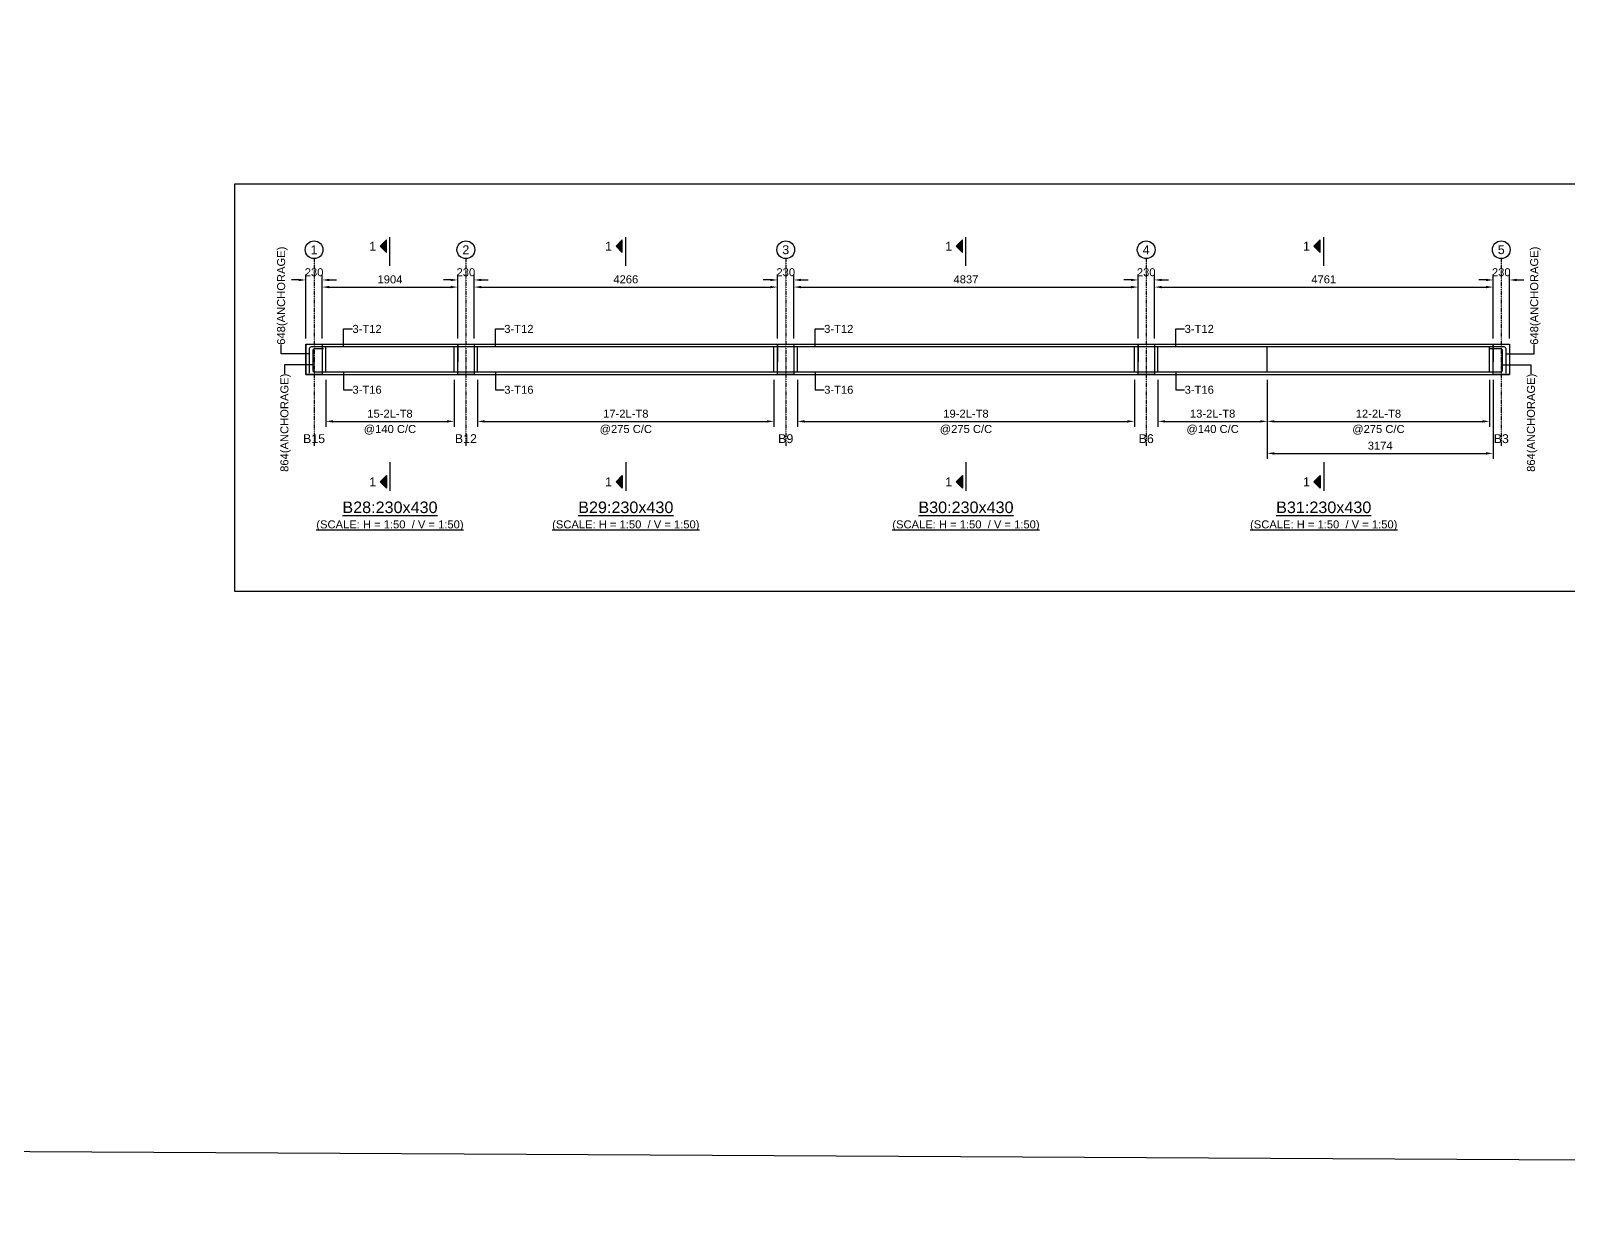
# Model space of a CAD drawing. Header units: inches. Extents: x -816171 to 9366335, y -450961 to 689132.
# Drawn here: x 3291737 to 3334961, y 139179 to 172136 of the extents above; entities that cross this region are included whole.
import ezdxf
from ezdxf.enums import TextEntityAlignment as Align

# ---------------------------------------------------------------- set-up
doc = ezdxf.new("R2010")
doc.units = ezdxf.units.IN
doc.header["$MEASUREMENT"] = 0
doc.linetypes.add('SCCenter', pattern=[1.2, 0.5, -0.3, 0.1, -0.3])
doc.linetypes.add('SCHidden', pattern=[1000, 500, -500])
for name, color, linetype in [('Concrete Line', 2, 'Continuous'), ('Dimension', 31, 'Continuous'), ('Grid', 8, 'Continuous'), ('Labels', 4, 'Continuous'), ('Labels_Support', 4, 'Continuous'), ('Link', 225, 'Continuous'), ('Reinforcement', 130, 'Continuous'), ('Schedule Border', 60, 'Continuous'), ('Section Mark', 5, 'Continuous'), ('Solid', 25, 'Continuous'), ('Text', 31, 'Continuous'), ('Text_Scale', 31, 'Continuous')]:
    doc.layers.add(name, color=color, linetype=linetype)
doc.styles.add('SC-SansSerif', font='SansSerif')
doc.styles.get("Standard").update_dxf_attribs({"font": 'txt.shx'})
doc.dimstyles.new('SCBBSDimStyl', dxfattribs={"dimtxt": 225, "dimasz": 200, "dimexe": 150, "dimexo": 150, "dimgap": 100, "dimtad": 1, "dimtoh": 1, "dimdec": 0, "dimzin": 0, "dimdsep": 46, "dimtxsty": 'SC-SansSerif', "dimcen": 0.09, "dimclrd": 8, "dimclre": 8, "dimclrt": 31, "dimadec": 0, "dimazin": 0, "dimtfac": 1, "dimtdec": 0, "dimtix": 1, "dimtofl": 0, "dimtmove": 0, "dimatfit": 3, "dimfxl": 1, "dimtolj": 1, "dimtzin": 0, "dimarcsym": 0})
doc.dimstyles.get("Standard").update_dxf_attribs({"dimtxt": 0.18, "dimasz": 0.18, "dimexe": 0.18, "dimexo": 0.0625, "dimgap": 0.09, "dimtad": 0, "dimtih": 1, "dimtoh": 1, "dimdec": 4, "dimzin": 0, "dimdsep": 46, "dimtxsty": 'Standard', "dimcen": 0.09, "dimadec": 0, "dimazin": 0, "dimtfac": 1, "dimtdec": 4, "dimtofl": 0, "dimtmove": 0, "dimatfit": 3, "dimfxl": 1, "dimtolj": 1, "dimtzin": 0, "dimarcsym": 0})

# ---------------------------------------------------------------- blocks, each defined once
blk = doc.blocks.new('*D1181')
at = {"layer": 'DEFPOINTS', "color": 0, "transparency": 16777216}
for p in [(3300032, 162471), (3303640, 162471), (3303640, 161156)]:
    blk.add_point(p, dxfattribs=at)
at = {"layer": 'Dimension', "color": 8, "lineweight": -2, "transparency": 16777216}
for p, q in [((3300032, 162321), (3300032, 161006)), ((3303640, 162321), (3303640, 161006)), ((3300232, 161156), (3303440, 161156))]:
    blk.add_line(p, q, dxfattribs=at)
at = {"layer": 'Dimension', "color": 8, "transparency": 16777216}
for points in [[(3300232, 161189), (3300232, 161122), (3300032, 161156)], [(3303440, 161189), (3303440, 161122), (3303640, 161156)]]:
    blk.add_solid(points, dxfattribs=at)
at = {"layer": 'Dimension', "color": 31, "transparency": 16777216, "char_height": 225, "attachment_point": 5, "style": 'SC-SansSerif'}
for s, insert in [('\\A1;15-2L-T8', (3301836, 161371)), ('\\A1;@140 C/C', (3301836, 160919))]:
    blk.add_mtext(s, dxfattribs=dict(at, insert=insert))
blk = doc.blocks.new('*D1182')
at = {"layer": 'DEFPOINTS', "color": 0, "transparency": 16777216}
for p in [(3304300, 162471), (3312632, 162471), (3312632, 161156)]:
    blk.add_point(p, dxfattribs=at)
at = {"layer": 'Dimension', "color": 8, "lineweight": -2, "transparency": 16777216}
for p, q in [((3304300, 162321), (3304300, 161006)), ((3312632, 162321), (3312632, 161006)), ((3304500, 161156), (3312432, 161156))]:
    blk.add_line(p, q, dxfattribs=at)
at = {"layer": 'Dimension', "color": 8, "transparency": 16777216}
for points in [[(3304500, 161189), (3304500, 161122), (3304300, 161156)], [(3312432, 161189), (3312432, 161122), (3312632, 161156)]]:
    blk.add_solid(points, dxfattribs=at)
at = {"layer": 'Dimension', "color": 31, "transparency": 16777216, "char_height": 225, "attachment_point": 5, "style": 'SC-SansSerif'}
for s, insert in [('\\A1;17-2L-T8', (3308466, 161371)), ('\\A1;@275 C/C', (3308466, 160919))]:
    blk.add_mtext(s, dxfattribs=dict(at, insert=insert))
blk = doc.blocks.new('*D1183')
at = {"layer": 'DEFPOINTS', "color": 0, "transparency": 16777216}
for p in [(3313292, 162471), (3322766, 162471), (3322766, 161156)]:
    blk.add_point(p, dxfattribs=at)
at = {"layer": 'Dimension', "color": 8, "lineweight": -2, "transparency": 16777216}
for p, q in [((3313292, 162321), (3313292, 161006)), ((3322766, 162321), (3322766, 161006)), ((3313492, 161156), (3322566, 161156))]:
    blk.add_line(p, q, dxfattribs=at)
at = {"layer": 'Dimension', "color": 8, "transparency": 16777216}
for points in [[(3313492, 161189), (3313492, 161122), (3313292, 161156)], [(3322566, 161189), (3322566, 161122), (3322766, 161156)]]:
    blk.add_solid(points, dxfattribs=at)
at = {"layer": 'Dimension', "color": 31, "transparency": 16777216, "char_height": 225, "attachment_point": 5, "style": 'SC-SansSerif'}
for s, insert in [('\\A1;19-2L-T8', (3318029, 161371)), ('\\A1;@275 C/C', (3318029, 160919))]:
    blk.add_mtext(s, dxfattribs=dict(at, insert=insert))
blk = doc.blocks.new('*D1184')
at = {"layer": 'DEFPOINTS', "color": 0, "transparency": 16777216}
for p in [(3323426, 162471), (3326500, 162471), (3326500, 161156)]:
    blk.add_point(p, dxfattribs=at)
at = {"layer": 'Dimension', "color": 8, "lineweight": -2, "transparency": 16777216}
for p, q in [((3323426, 162321), (3323426, 161006)), ((3326500, 162321), (3326500, 161006)), ((3323626, 161156), (3326300, 161156))]:
    blk.add_line(p, q, dxfattribs=at)
at = {"layer": 'Dimension', "color": 8, "transparency": 16777216}
for points in [[(3323626, 161189), (3323626, 161122), (3323426, 161156)], [(3326300, 161189), (3326300, 161122), (3326500, 161156)]]:
    blk.add_solid(points, dxfattribs=at)
at = {"layer": 'Dimension', "color": 31, "transparency": 16777216, "char_height": 225, "attachment_point": 5, "style": 'SC-SansSerif'}
for s, insert in [('\\A1;13-2L-T8', (3324963, 161372)), ('\\A1;@140 C/C', (3324963, 160919))]:
    blk.add_mtext(s, dxfattribs=dict(at, insert=insert))
blk = doc.blocks.new('*D1185')
at = {"layer": 'DEFPOINTS', "color": 0, "transparency": 16777216}
for p in [(3326500, 162471), (3332748, 162471), (3332748, 161156)]:
    blk.add_point(p, dxfattribs=at)
at = {"layer": 'Dimension', "color": 8, "lineweight": -2, "transparency": 16777216}
for p, q in [((3326500, 162321), (3326500, 161006)), ((3332748, 162321), (3332748, 161006)), ((3326700, 161156), (3332548, 161156))]:
    blk.add_line(p, q, dxfattribs=at)
at = {"layer": 'Dimension', "color": 8, "transparency": 16777216}
for points in [[(3326700, 161189), (3326700, 161122), (3326500, 161156)], [(3332548, 161189), (3332548, 161122), (3332748, 161156)]]:
    blk.add_solid(points, dxfattribs=at)
at = {"layer": 'Dimension', "color": 31, "transparency": 16777216, "char_height": 225, "attachment_point": 5, "style": 'SC-SansSerif'}
for s, insert in [('\\A1;12-2L-T8', (3329624, 161371)), ('\\A1;@275 C/C', (3329624, 160919))]:
    blk.add_mtext(s, dxfattribs=dict(at, insert=insert))
blk = doc.blocks.new('*D1186')
at = {"layer": 'DEFPOINTS', "color": 0, "transparency": 16777216}
for p in [(3326500, 162471), (3332848, 162471), (3332848, 160256)]:
    blk.add_point(p, dxfattribs=at)
at = {"layer": 'Dimension', "color": 8, "lineweight": -2, "transparency": 16777216}
for p, q in [((3326500, 162321), (3326500, 160106)), ((3332848, 162321), (3332848, 160106)), ((3326700, 160256), (3332648, 160256))]:
    blk.add_line(p, q, dxfattribs=at)
at = {"layer": 'Dimension', "color": 8, "transparency": 16777216}
for points in [[(3326700, 160289), (3326700, 160222), (3326500, 160256)], [(3332648, 160289), (3332648, 160222), (3332848, 160256)]]:
    blk.add_solid(points, dxfattribs=at)
at = {"layer": 'Dimension', "color": 31, "transparency": 16777216, "insert": (3329674, 160472), "char_height": 225, "attachment_point": 5, "style": 'SC-SansSerif'}
blk.add_mtext('\\A1;3174', dxfattribs=at)
blk = doc.blocks.new('*D1191')
at = {"layer": 'DEFPOINTS', "color": 0, "transparency": 16777216}
for p in [(3303740, 164931), (3299932, 163331), (3303740, 163331)]:
    blk.add_point(p, dxfattribs=at)
at = {"layer": 'Dimension', "color": 8, "lineweight": -2, "transparency": 16777216}
for p, q in [((3299932, 163481), (3299932, 165081)), ((3300132, 164931), (3303540, 164931)), ((3303740, 163481), (3303740, 165081))]:
    blk.add_line(p, q, dxfattribs=at)
at = {"layer": 'Dimension', "color": 8, "transparency": 16777216}
for points in [[(3300132, 164964), (3300132, 164897), (3299932, 164931)], [(3303540, 164964), (3303540, 164897), (3303740, 164931)]]:
    blk.add_solid(points, dxfattribs=at)
at = {"layer": 'Dimension', "color": 31, "transparency": 16777216, "insert": (3301836, 165146), "char_height": 225, "attachment_point": 5, "style": 'SC-SansSerif'}
blk.add_mtext('\\A1;1904', dxfattribs=at)
blk = doc.blocks.new('*D1192')
at = {"layer": 'DEFPOINTS', "color": 0, "transparency": 16777216}
for p in [(3312732, 164931), (3304200, 163331), (3312732, 163331)]:
    blk.add_point(p, dxfattribs=at)
at = {"layer": 'Dimension', "color": 8, "lineweight": -2, "transparency": 16777216}
for p, q in [((3304200, 163481), (3304200, 165081)), ((3304400, 164931), (3312532, 164931)), ((3312732, 163481), (3312732, 165081))]:
    blk.add_line(p, q, dxfattribs=at)
at = {"layer": 'Dimension', "color": 8, "transparency": 16777216}
for points in [[(3304400, 164964), (3304400, 164897), (3304200, 164931)], [(3312532, 164964), (3312532, 164897), (3312732, 164931)]]:
    blk.add_solid(points, dxfattribs=at)
at = {"layer": 'Dimension', "color": 31, "transparency": 16777216, "insert": (3308466, 165147), "char_height": 225, "attachment_point": 5, "style": 'SC-SansSerif'}
blk.add_mtext('\\A1;4266', dxfattribs=at)
blk = doc.blocks.new('*D1193')
at = {"layer": 'DEFPOINTS', "color": 0, "transparency": 16777216}
for p in [(3322866, 164931), (3313192, 163331), (3322866, 163331)]:
    blk.add_point(p, dxfattribs=at)
at = {"layer": 'Dimension', "color": 8, "lineweight": -2, "transparency": 16777216}
for p, q in [((3313192, 163481), (3313192, 165081)), ((3313392, 164931), (3322666, 164931)), ((3322866, 163481), (3322866, 165081))]:
    blk.add_line(p, q, dxfattribs=at)
at = {"layer": 'Dimension', "color": 8, "transparency": 16777216}
for points in [[(3313392, 164964), (3313392, 164897), (3313192, 164931)], [(3322666, 164964), (3322666, 164897), (3322866, 164931)]]:
    blk.add_solid(points, dxfattribs=at)
at = {"layer": 'Dimension', "color": 31, "transparency": 16777216, "insert": (3318029, 165147), "char_height": 225, "attachment_point": 5, "style": 'SC-SansSerif'}
blk.add_mtext('\\A1;4837', dxfattribs=at)
blk = doc.blocks.new('*D1194')
at = {"layer": 'DEFPOINTS', "color": 0, "transparency": 16777216}
for p in [(3332848, 164931), (3323326, 163331), (3332848, 163331)]:
    blk.add_point(p, dxfattribs=at)
at = {"layer": 'Dimension', "color": 8, "lineweight": -2, "transparency": 16777216}
for p, q in [((3323326, 163481), (3323326, 165081)), ((3323526, 164931), (3332648, 164931)), ((3332848, 163481), (3332848, 165081))]:
    blk.add_line(p, q, dxfattribs=at)
at = {"layer": 'Dimension', "color": 8, "transparency": 16777216}
for points in [[(3323526, 164964), (3323526, 164897), (3323326, 164931)], [(3332648, 164964), (3332648, 164897), (3332848, 164931)]]:
    blk.add_solid(points, dxfattribs=at)
at = {"layer": 'Dimension', "color": 31, "transparency": 16777216, "insert": (3328087, 165147), "char_height": 225, "attachment_point": 5, "style": 'SC-SansSerif'}
blk.add_mtext('\\A1;4761', dxfattribs=at)
blk = doc.blocks.new('*D1195')
at = {"layer": 'DEFPOINTS', "color": 0, "transparency": 16777216}
for p in [(3299932, 165131), (3299472, 163331), (3299932, 163331)]:
    blk.add_point(p, dxfattribs=at)
at = {"layer": 'Dimension', "color": 8, "lineweight": -2, "transparency": 16777216}
for p, q in [((3299272, 165131), (3299072, 165131)), ((3299472, 163481), (3299472, 165281)), ((3299932, 163481), (3299932, 165281)), ((3300132, 165131), (3300332, 165131))]:
    blk.add_line(p, q, dxfattribs=at)
at = {"layer": 'Dimension', "color": 8, "transparency": 16777216}
for points in [[(3299272, 165164), (3299272, 165097), (3299472, 165131)], [(3300132, 165164), (3300132, 165097), (3299932, 165131)]]:
    blk.add_solid(points, dxfattribs=at)
at = {"layer": 'Dimension', "color": 31, "transparency": 16777216, "insert": (3299702, 165347), "char_height": 225, "attachment_point": 5, "style": 'SC-SansSerif'}
blk.add_mtext('\\A1;230', dxfattribs=at)
blk = doc.blocks.new('*D1196')
at = {"layer": 'DEFPOINTS', "color": 0, "transparency": 16777216}
for p in [(3304200, 165131), (3303740, 163331), (3304200, 163331)]:
    blk.add_point(p, dxfattribs=at)
at = {"layer": 'Dimension', "color": 8, "lineweight": -2, "transparency": 16777216}
for p, q in [((3303540, 165131), (3303340, 165131)), ((3303740, 163481), (3303740, 165281)), ((3304200, 163481), (3304200, 165281)), ((3304400, 165131), (3304600, 165131))]:
    blk.add_line(p, q, dxfattribs=at)
at = {"layer": 'Dimension', "color": 8, "transparency": 16777216}
for points in [[(3303540, 165164), (3303540, 165097), (3303740, 165131)], [(3304400, 165164), (3304400, 165097), (3304200, 165131)]]:
    blk.add_solid(points, dxfattribs=at)
at = {"layer": 'Dimension', "color": 31, "transparency": 16777216, "insert": (3303970, 165347), "char_height": 225, "attachment_point": 5, "style": 'SC-SansSerif'}
blk.add_mtext('\\A1;230', dxfattribs=at)
blk = doc.blocks.new('*D1197')
at = {"layer": 'DEFPOINTS', "color": 0, "transparency": 16777216}
for p in [(3313192, 165131), (3312732, 163331), (3313192, 163331)]:
    blk.add_point(p, dxfattribs=at)
at = {"layer": 'Dimension', "color": 8, "lineweight": -2, "transparency": 16777216}
for p, q in [((3312532, 165131), (3312332, 165131)), ((3312732, 163481), (3312732, 165281)), ((3313192, 163481), (3313192, 165281)), ((3313392, 165131), (3313592, 165131))]:
    blk.add_line(p, q, dxfattribs=at)
at = {"layer": 'Dimension', "color": 8, "transparency": 16777216}
for points in [[(3312532, 165164), (3312532, 165097), (3312732, 165131)], [(3313392, 165164), (3313392, 165097), (3313192, 165131)]]:
    blk.add_solid(points, dxfattribs=at)
at = {"layer": 'Dimension', "color": 31, "transparency": 16777216, "insert": (3312962, 165347), "char_height": 225, "attachment_point": 5, "style": 'SC-SansSerif'}
blk.add_mtext('\\A1;230', dxfattribs=at)
blk = doc.blocks.new('*D1198')
at = {"layer": 'DEFPOINTS', "color": 0, "transparency": 16777216}
for p in [(3323326, 165131), (3322866, 163331), (3323326, 163331)]:
    blk.add_point(p, dxfattribs=at)
at = {"layer": 'Dimension', "color": 8, "lineweight": -2, "transparency": 16777216}
for p, q in [((3322666, 165131), (3322466, 165131)), ((3322866, 163481), (3322866, 165281)), ((3323326, 163481), (3323326, 165281)), ((3323526, 165131), (3323726, 165131))]:
    blk.add_line(p, q, dxfattribs=at)
at = {"layer": 'Dimension', "color": 8, "transparency": 16777216}
for points in [[(3322666, 165164), (3322666, 165097), (3322866, 165131)], [(3323526, 165164), (3323526, 165097), (3323326, 165131)]]:
    blk.add_solid(points, dxfattribs=at)
at = {"layer": 'Dimension', "color": 31, "transparency": 16777216, "insert": (3323096, 165347), "char_height": 225, "attachment_point": 5, "style": 'SC-SansSerif'}
blk.add_mtext('\\A1;230', dxfattribs=at)
blk = doc.blocks.new('*D1199')
at = {"layer": 'DEFPOINTS', "color": 0, "transparency": 16777216}
for p in [(3333308, 165131), (3332848, 163331), (3333308, 163331)]:
    blk.add_point(p, dxfattribs=at)
at = {"layer": 'Dimension', "color": 8, "lineweight": -2, "transparency": 16777216}
for p, q in [((3332648, 165131), (3332448, 165131)), ((3332848, 163481), (3332848, 165281)), ((3333308, 163481), (3333308, 165281)), ((3333508, 165131), (3333708, 165131))]:
    blk.add_line(p, q, dxfattribs=at)
at = {"layer": 'Dimension', "color": 8, "transparency": 16777216}
for points in [[(3332648, 165164), (3332648, 165097), (3332848, 165131)], [(3333508, 165164), (3333508, 165097), (3333308, 165131)]]:
    blk.add_solid(points, dxfattribs=at)
at = {"layer": 'Dimension', "color": 31, "transparency": 16777216, "insert": (3333078, 165347), "char_height": 225, "attachment_point": 5, "style": 'SC-SansSerif'}
blk.add_mtext('\\A1;230', dxfattribs=at)

msp = doc.modelspace()

# ---------------------------------------------------------------- hatches: boundary and pattern name
at = {"layer": 'Solid'}
for points in [[(3301735.66025, 166255.52424), (3301560.66025, 166080.52424), (3301735.66025, 165905.52424), (3301735.66025, 166255.52424)], [(3308366.16025, 166255.52424), (3308191.16025, 166080.52424), (3308366.16025, 165905.52424), (3308366.16025, 166255.52424)], [(3317928.66025, 166255.52424), (3317753.66025, 166080.52424), (3317928.66025, 165905.52424), (3317928.66025, 166255.52424)], [(3327986.66025, 166255.52424), (3327811.66025, 166080.52424), (3327986.66025, 165905.52424), (3327986.66025, 166255.52424)], [(3301735.66025, 159280.52424), (3301560.66025, 159455.52424), (3301735.66025, 159630.52424), (3301735.66025, 159280.52424)], [(3308366.16025, 159280.52424), (3308191.16025, 159455.52424), (3308366.16025, 159630.52424), (3308366.16025, 159280.52424)], [(3317928.66025, 159280.52424), (3317753.66025, 159455.52424), (3317928.66025, 159630.52424), (3317928.66025, 159280.52424)], [(3327986.66025, 159280.52424), (3327811.66025, 159455.52424), (3327986.66025, 159630.52424), (3327986.66025, 159280.52424)]]:
    msp.add_hatch(color=256, dxfattribs=at).paths.add_polyline_path(points, flags=0)

# ---------------------------------------------------------------- linework, layer by layer
msp.add_lwpolyline([(3153892.50252, 392838.94799), (3560344.26032, 390657.34345), (3560344.26032, 139178.61934), (3153892.50252, 141360.22388)], close=True)
at = {"layer": 'Concrete Line'}
for points in [[(3299471.66025, 163330.52424), (3299931.66025, 163330.52424)], [(3299471.66025, 163330.52424), (3299471.66025, 162470.52424)], [(3299931.66025, 163330.52424), (3303739.66025, 163330.52424)], [(3303739.66025, 163330.52424), (3304199.66025, 163330.52424)], [(3304199.66025, 163330.52424), (3312731.66025, 163330.52424)], [(3312731.66025, 163330.52424), (3313191.66025, 163330.52424)], [(3313191.66025, 163330.52424), (3322865.66025, 163330.52424)], [(3322865.66025, 163330.52424), (3323325.66025, 163330.52424)], [(3323325.66025, 163330.52424), (3332847.66025, 163330.52424)], [(3332847.66025, 163330.52424), (3333307.66025, 163330.52424)], [(3333307.66025, 163330.52424), (3333307.66025, 162470.52424)], [(3299471.66025, 162470.52424), (3299931.66025, 162470.52424)], [(3299931.66025, 162470.52424), (3303739.66025, 162470.52424)], [(3303739.66025, 162470.52424), (3304199.66025, 162470.52424)], [(3304199.66025, 162470.52424), (3312731.66025, 162470.52424)], [(3312731.66025, 162470.52424), (3313191.66025, 162470.52424)], [(3313191.66025, 162470.52424), (3322865.66025, 162470.52424)], [(3322865.66025, 162470.52424), (3323325.66025, 162470.52424)], [(3323325.66025, 162470.52424), (3332847.66025, 162470.52424)], [(3332847.66025, 162470.52424), (3333307.66025, 162470.52424)]]:
    msp.add_lwpolyline(points, dxfattribs=at)
for points in [[(3299471.66025, 163330.52424), (3299931.66025, 163330.52424), (3299931.66025, 163330.52424), (3299931.66025, 162470.52424), (3299931.66025, 162470.52424), (3299471.66025, 162470.52424), (3299471.66025, 162470.52424), (3299471.66025, 163330.52424)], [(3303739.66025, 162470.52424), (3303739.66025, 163330.52424), (3303739.66025, 163330.52424), (3304199.66025, 163330.52424), (3304199.66025, 163330.52424), (3304199.66025, 162470.52424), (3304199.66025, 162470.52424), (3303739.66025, 162470.52424)], [(3312731.66025, 162470.52424), (3312731.66025, 163330.52424), (3312731.66025, 163330.52424), (3313191.66025, 163330.52424), (3313191.66025, 163330.52424), (3313191.66025, 162470.52424), (3313191.66025, 162470.52424), (3312731.66025, 162470.52424)], [(3322865.66025, 162470.52424), (3322865.66025, 163330.52424), (3322865.66025, 163330.52424), (3323325.66025, 163330.52424), (3323325.66025, 163330.52424), (3323325.66025, 162470.52424), (3323325.66025, 162470.52424), (3322865.66025, 162470.52424)], [(3332847.66025, 163330.52424), (3333307.66025, 163330.52424), (3333307.66025, 163330.52424), (3333307.66025, 162470.52424), (3333307.66025, 162470.52424), (3332847.66025, 162470.52424), (3332847.66025, 162470.52424), (3332847.66025, 163330.52424)]]:
    msp.add_lwpolyline(points, close=True, dxfattribs=at)
at = {"layer": 'Concrete Line', "linetype": 'SCHidden'}
for points in [[(3299471.66025, 163330.52424), (3299931.66025, 163330.52424), (3299931.66025, 163330.52424), (3299931.66025, 162470.52424), (3299931.66025, 162470.52424), (3299471.66025, 162470.52424), (3299471.66025, 162470.52424), (3299471.66025, 163330.52424)], [(3303739.66025, 162470.52424), (3303739.66025, 163330.52424), (3303739.66025, 163330.52424), (3304199.66025, 163330.52424), (3304199.66025, 163330.52424), (3304199.66025, 162470.52424), (3304199.66025, 162470.52424), (3303739.66025, 162470.52424)], [(3312731.66025, 162470.52424), (3312731.66025, 163330.52424), (3312731.66025, 163330.52424), (3313191.66025, 163330.52424), (3313191.66025, 163330.52424), (3313191.66025, 162470.52424), (3313191.66025, 162470.52424), (3312731.66025, 162470.52424)], [(3322865.66025, 162470.52424), (3322865.66025, 163330.52424), (3322865.66025, 163330.52424), (3323325.66025, 163330.52424), (3323325.66025, 163330.52424), (3323325.66025, 162470.52424), (3323325.66025, 162470.52424), (3322865.66025, 162470.52424)], [(3332847.66025, 163330.52424), (3333307.66025, 163330.52424), (3333307.66025, 163330.52424), (3333307.66025, 162470.52424), (3333307.66025, 162470.52424), (3332847.66025, 162470.52424), (3332847.66025, 162470.52424), (3332847.66025, 163330.52424)]]:
    msp.add_lwpolyline(points, close=True, dxfattribs=at)
at = {"layer": 'Concrete Line', "color": 8, "linetype": 'SCHidden'}
for points in [[(3299931.66025, 163330.52424), (3299931.66025, 162470.52424)], [(3303739.66025, 163330.52424), (3303739.66025, 162470.52424)], [(3304199.66025, 163330.52424), (3304199.66025, 162470.52424)], [(3312731.66025, 163330.52424), (3312731.66025, 162470.52424)], [(3313191.66025, 163330.52424), (3313191.66025, 162470.52424)], [(3322865.66025, 163330.52424), (3322865.66025, 162470.52424)], [(3323325.66025, 163330.52424), (3323325.66025, 162470.52424)], [(3332847.66025, 163330.52424), (3332847.66025, 162470.52424)]]:
    msp.add_lwpolyline(points, dxfattribs=at)
at = {"layer": 'Grid', "linetype": 'SCCenter'}
for p, q in [((3299701.66025, 165730.52424), (3299701.66025, 160470.52424)), ((3303969.66025, 165730.52424), (3303969.66025, 160470.52424)), ((3312961.66025, 165730.52424), (3312961.66025, 160470.52424)), ((3323095.66025, 165730.52424), (3323095.66025, 160470.52424)), ((3333077.66025, 165730.52424), (3333077.66025, 160470.52424))]:
    msp.add_line(p, q, dxfattribs=at)
at = {"layer": 'Grid'}
for centre in [(3299701.66025, 165980.52424), (3303969.66025, 165980.52424), (3312961.66025, 165980.52424), (3323095.66025, 165980.52424), (3333077.66025, 165980.52424)]:
    msp.add_circle(centre, 250, dxfattribs=at)
at = {"layer": 'Link'}
for p, q in [((3300031.66025, 162530.52424), (3300031.66025, 163270.52424)), ((3303639.66025, 162530.52424), (3303639.66025, 163270.52424)), ((3304299.66025, 162530.52424), (3304299.66025, 163270.52424)), ((3312631.66025, 162530.52424), (3312631.66025, 163270.52424)), ((3313291.66025, 162530.52424), (3313291.66025, 163270.52424)), ((3322765.66025, 162530.52424), (3322765.66025, 163270.52424)), ((3323425.66025, 162530.52424), (3323425.66025, 163270.52424)), ((3326499.66661, 162530.52424), (3326499.66661, 163270.52424)), ((3332747.66025, 162530.52424), (3332747.66025, 163270.52424))]:
    msp.add_line(p, q, dxfattribs=at)
at = {"layer": 'Reinforcement'}
for points in [[(3299575.66025, 162510.52424), (3299575.66025, 163208.52424, -0.4142135624), (3299625.66025, 163258.52424), (3333153.66505, 163258.52424, -0.4142135751), (3333203.66505, 163208.52424), (3333203.66505, 162510.52424)], [(3299971.66025, 163194.52424), (3299717.66025, 163194.52424, 0.4142135624), (3299667.66025, 163144.52424), (3299667.66025, 162596.52424, 0.4142135624), (3299717.66025, 162546.52424), (3333061.66505, 162546.52424, 0.4142135751), (3333111.66505, 162596.52424), (3333111.66505, 163144.52424, 0.4142135751), (3333061.66505, 163194.52424), (3332757.66505, 163194.52424)]]:
    msp.add_lwpolyline(points, format="xyb", dxfattribs=at)
at = {"layer": 'Schedule Border'}
msp.add_lwpolyline([(3297471.66025, 167830.52424), (3393447.66505, 167830.52424), (3393447.66505, 156370.52424), (3297471.66025, 156370.52424)], close=True, dxfattribs=at)
at = {"layer": 'Section Mark'}
for points in [[(3301735.66025, 166255.52424), (3301560.66025, 166080.52424), (3301735.66025, 165905.52424), (3301735.66025, 166255.52424)], [(3301835.66025, 165530.52424), (3301835.66025, 166330.52424)], [(3308366.16025, 166255.52424), (3308191.16025, 166080.52424), (3308366.16025, 165905.52424), (3308366.16025, 166255.52424)], [(3308466.16025, 165530.52424), (3308466.16025, 166330.52424)], [(3317928.66025, 166255.52424), (3317753.66025, 166080.52424), (3317928.66025, 165905.52424), (3317928.66025, 166255.52424)], [(3318028.66025, 165530.52424), (3318028.66025, 166330.52424)], [(3327986.66025, 166255.52424), (3327811.66025, 166080.52424), (3327986.66025, 165905.52424), (3327986.66025, 166255.52424)], [(3328086.66025, 165530.52424), (3328086.66025, 166330.52424)], [(3301835.66025, 160005.52424), (3301835.66025, 159205.52424)], [(3308466.16025, 160005.52424), (3308466.16025, 159205.52424)], [(3318028.66025, 160005.52424), (3318028.66025, 159205.52424)], [(3328086.66025, 160005.52424), (3328086.66025, 159205.52424)], [(3301735.66025, 159280.52424), (3301560.66025, 159455.52424), (3301735.66025, 159630.52424), (3301735.66025, 159280.52424)], [(3308366.16025, 159280.52424), (3308191.16025, 159455.52424), (3308366.16025, 159630.52424), (3308366.16025, 159280.52424)], [(3317928.66025, 159280.52424), (3317753.66025, 159455.52424), (3317928.66025, 159630.52424), (3317928.66025, 159280.52424)], [(3327986.66025, 159280.52424), (3327811.66025, 159455.52424), (3327986.66025, 159630.52424), (3327986.66025, 159280.52424)]]:
    msp.add_lwpolyline(points, dxfattribs=at)

# ---------------------------------------------------------------- texts
at = {"layer": 'Grid', "style": 'SC-SansSerif'}
for s, p in [('1', (3299701.66025, 165980.52424)), ('2', (3303969.66025, 165980.52424)), ('3', (3312961.66025, 165980.52424)), ('4', (3323095.66025, 165980.52424)), ('5', (3333077.66025, 165980.52424))]:
    msp.add_text(s, height=250, dxfattribs=at).set_placement(p, align=Align.MIDDLE)
at = {"layer": 'Labels', "style": 'SC-SansSerif'}
for s, p in [('%%uB28:230x430', (3301835.66025, 158480.52424)), ('%%uB29:230x430', (3308465.66025, 158480.52424)), ('%%uB30:230x430', (3318028.66025, 158480.52424)), ('%%uB31:230x430', (3328086.66025, 158480.52424))]:
    msp.add_text(s, height=325, dxfattribs=at).set_placement(p, align=Align.BOTTOM_CENTER)
at = {"layer": 'Labels_Support', "style": 'SC-SansSerif'}
for s, p in [('B15', (3299701.66025, 160470.52424)), ('B12', (3303969.66025, 160470.52424)), ('B9', (3312961.66025, 160470.52424)), ('B6', (3323095.66025, 160470.52424)), ('B3', (3333077.66025, 160470.52424))]:
    msp.add_text(s, height=250, dxfattribs=at).set_placement(p, align=Align.BOTTOM_CENTER)
at = {"layer": 'Section Mark', "style": 'SC-SansSerif'}
for p in [(3301448.16025, 166080.52424), (3308078.66025, 166080.52424), (3317641.16025, 166080.52424), (3327699.16025, 166080.52424), (3301448.16025, 159455.52424), (3308078.66025, 159455.52424), (3317641.16025, 159455.52424), (3327699.16025, 159455.52424)]:
    msp.add_text('1', height=250, dxfattribs=at).set_placement(p, align=Align.MIDDLE_RIGHT)
at = {"layer": 'Text', "style": 'SC-SansSerif'}
for p in [(3298775.66025, 163308.52424), (3334003.66025, 163308.52424)]:
    msp.add_text('648(ANCHORAGE)', height=225, rotation=90, dxfattribs=at).set_placement(p, align=Align.MIDDLE_LEFT)
for s, p in [('3-T12', (3300781.66025, 163755.52424)), ('3-T12', (3305049.66025, 163755.52424)), ('3-T12', (3314042.65551, 163755.52424)), ('3-T12', (3324176.16028, 163755.52424)), ('3-T16', (3300781.66025, 162045.52424)), ('3-T16', (3305049.66025, 162045.52424)), ('3-T16', (3314042.65551, 162045.52424)), ('3-T16', (3324176.16028, 162045.52424))]:
    msp.add_text(s, height=225, dxfattribs=at).set_placement(p, align=Align.MIDDLE_LEFT)
for p in [(3298867.66025, 162496.52424), (3333911.66025, 162496.52424)]:
    msp.add_text('864(ANCHORAGE)', height=225, rotation=90, dxfattribs=at).set_placement(p, align=Align.MIDDLE_RIGHT)
at = {"layer": 'Text_Scale', "style": 'SC-SansSerif'}
for p in [(3301835.66025, 158080.52424), (3308465.66025, 158080.52424), (3318028.66025, 158080.52424), (3328086.66025, 158080.52424)]:
    msp.add_text('%%u(SCALE: H = 1:50  / V = 1:50)', height=225, dxfattribs=at).set_placement(p, align=Align.BOTTOM_CENTER)

# ---------------------------------------------------------------- dimensions: what is measured, and where the dimension line sits
at = {"layer": 'Dimension'}
for base, p1, p2, text, picture, middle in [((3299931.66025, 165130.52424), (3299471.66025, 163330.52424), (3299931.66025, 163330.52424), '230', '*D1195', (3299701.66025, 165346.57362)), ((3303739.66025, 164930.52424), (3299931.66025, 163330.52424), (3303739.66025, 163330.52424), '1904', '*D1191', (3301835.66025, 165146.4193)), ((3304199.66025, 165130.52424), (3303739.66025, 163330.52424), (3304199.66025, 163330.52424), '230', '*D1196', (3303969.66025, 165346.57362)), ((3312731.66025, 164930.52424), (3304199.66025, 163330.52424), (3312731.66025, 163330.52424), '4266', '*D1192', (3308465.66025, 165146.57362)), ((3313191.66025, 165130.52424), (3312731.66025, 163330.52424), (3313191.66025, 163330.52424), '230', '*D1197', (3312961.66025, 165346.57362)), ((3322865.66025, 164930.52424), (3313191.66025, 163330.52424), (3322865.66025, 163330.52424), '4837', '*D1193', (3318028.66025, 165146.57362)), ((3323325.66025, 165130.52424), (3322865.66025, 163330.52424), (3323325.66025, 163330.52424), '230', '*D1198', (3323095.66025, 165346.57362)), ((3332847.66025, 164930.52424), (3323325.66025, 163330.52424), (3332847.66025, 163330.52424), '4761', '*D1194', (3328086.66025, 165146.57362)), ((3333307.66025, 165130.52424), (3332847.66025, 163330.52424), (3333307.66025, 163330.52424), '230', '*D1199', (3333077.66025, 165346.57362)), ((3303639.66025, 161155.52424), (3300031.66025, 162470.52424), (3303639.66025, 162470.52424), '15-2L-T8\\X@140 C/C', '*D1181', (3301835.66025, 161155.52424)), ((3312631.66025, 161155.52424), (3304299.66025, 162470.52424), (3312631.66025, 162470.52424), '17-2L-T8\\X@275 C/C', '*D1182', (3308465.66025, 161155.52424)), ((3322765.66025, 161155.52424), (3313291.66025, 162470.52424), (3322765.66025, 162470.52424), '19-2L-T8\\X@275 C/C', '*D1183', (3318028.66025, 161155.52424)), ((3326499.66665, 161155.52424), (3323425.66025, 162470.52424), (3326499.66665, 162470.52424), '13-2L-T8\\X@140 C/C', '*D1184', (3324962.66345, 161155.52424)), ((3332747.66025, 161155.52424), (3326499.66665, 162470.52424), (3332747.66025, 162470.52424), '12-2L-T8\\X@275 C/C', '*D1185', (3329623.66345, 161155.52424)), ((3332847.66025, 160255.52424), (3326499.66665, 162470.52424), (3332847.66025, 162470.52424), '3174', '*D1186', (3329673.66345, 160471.57362))]:
    dim = msp.add_linear_dim(base=base, p1=p1, p2=p2, text=text, dimstyle='SCBBSDimStyl', dxfattribs=at)
    dim.commit()
    dim.dimension.update_dxf_attribs({"geometry": picture, "text_midpoint": middle})

# ---------------------------------------------------------------- leaders
at = {"layer": 'Dimension', "color": 8}
for points in [[(3300531.66025, 163258.52424), (3300531.66025, 163755.52424), (3300781.66025, 163755.52424)], [(3304799.66025, 163258.52424), (3304799.66025, 163755.52424), (3305049.66025, 163755.52424)], [(3313792.65551, 163258.52424), (3313792.65551, 163755.52424), (3314042.65551, 163755.52424)], [(3323926.16028, 163258.52424), (3323926.16028, 163755.52424), (3324176.16028, 163755.52424)], [(3299575.66025, 163058.52424), (3298775.66025, 163058.52424), (3298775.66025, 163308.52424)], [(3333203.66025, 163058.52424), (3334003.66025, 163058.52424), (3334003.66025, 163308.52424)], [(3299667.66025, 162746.52424), (3298867.66025, 162746.52424), (3298867.66025, 162496.52424)], [(3300531.66025, 162546.52424), (3300531.66025, 162045.52424), (3300781.66025, 162045.52424)], [(3304799.66025, 162546.52424), (3304799.66025, 162045.52424), (3305049.66025, 162045.52424)], [(3313792.65551, 162546.52424), (3313792.65551, 162045.52424), (3314042.65551, 162045.52424)], [(3323926.16028, 162546.52424), (3323926.16028, 162045.52424), (3324176.16028, 162045.52424)], [(3333111.66025, 162746.52424), (3333911.66025, 162746.52424), (3333911.66025, 162496.52424)]]:
    msp.add_leader(points, dimstyle='Standard', dxfattribs=at)

doc.saveas('drawing.dxf')
